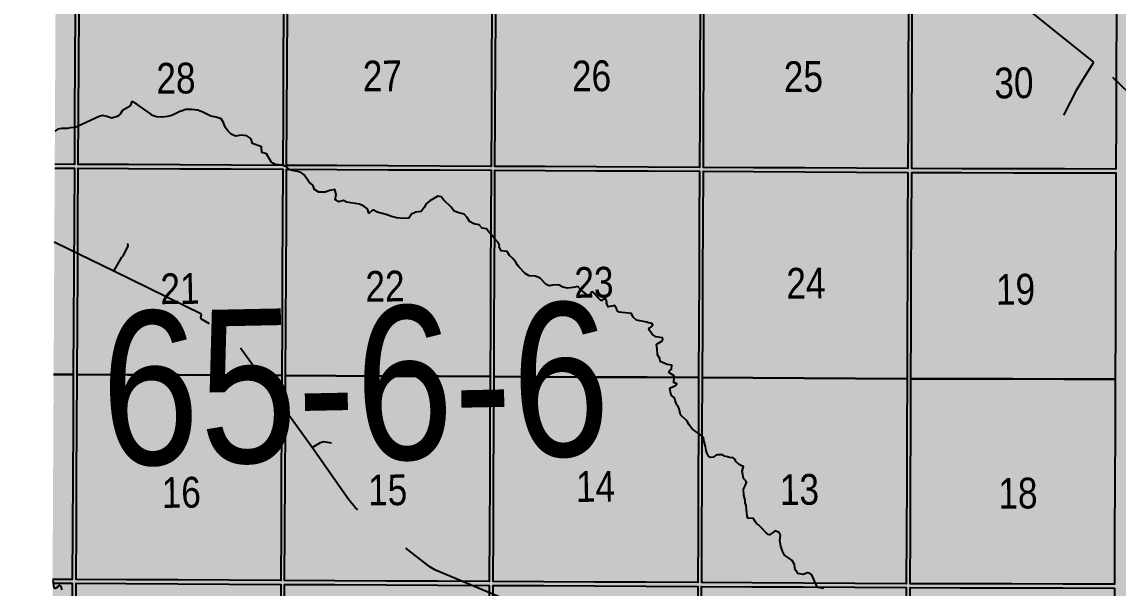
# Model space of a CAD drawing. Extents: x 405326 to 424052, y 6044755 to 6062236.
# Drawn here: x 416064.5 to 416348.8, y 6050260.4 to 6050407.2 of the extents above; entities that cross this region are included whole.
import ezdxf

# ---------------------------------------------------------------- set-up
doc = ezdxf.new("R2010")
doc.units = 0
doc.header["$LTSCALE"] = 5
doc.linetypes.add('DASHED2', pattern=[9.525, 6.35, -3.175])
for name, color, linetype in [('Quarters', 8, 'Continuous'), ('RoadSeg', 57, 'DASHED2'), ('T-WATER', 160, 'Continuous')]:
    doc.layers.add(name, color=color, linetype=linetype)
doc.layers.add('ROUTE-MAP-BACKGROUND-H', color=7, linetype='Continuous', true_color=0xf0ebff)
doc.styles.add('120', font='ARIALN.TTF', dxfattribs={"height": 13})

msp = doc.modelspace()

# ---------------------------------------------------------------- hatches: boundary and pattern name
at = {"layer": 'ROUTE-MAP-BACKGROUND-H'}
h = msp.add_hatch(color=256, dxfattribs=at)
h.dxf.hatch_style = 1
h.paths.add_polyline_path([(417500.313, 6050470.993), (417499.828, 6050583.719), (417489.556, 6051448.866), (416064.545, 6051448.577), (416073.609, 6050477.938), (416071.924, 6050150.968), (416104.424, 6050150.804), (416615.018, 6050150.686), (416614.752, 6050098.449), (417501.84, 6050099.469), (417600.187, 6050099.469), (417600.187, 6050157.259), (417501.84, 6050157.777)])

# ---------------------------------------------------------------- linework, layer by layer
at = {"layer": 'Quarters', "flags": 128}
for points in [[(416073.329, 6050423.469), (416078.421, 6050423.445), (416078.353, 6050410.07), (416078.285, 6050396.695), (416078.217, 6050383.32), (416078.15, 6050370.28), (416073.055, 6050370.304)], [(416073.049, 6050369.301), (416078.145, 6050369.276), (416078.077, 6050355.901), (416078.009, 6050342.526), (416077.941, 6050329.151), (416077.873, 6050315.776), (416072.774, 6050315.801)], [(416072.774, 6050315.801), (416077.873, 6050315.776), (416077.805, 6050302.401), (416077.737, 6050289.026), (416077.668, 6050275.651), (416077.602, 6050262.611), (416072.5, 6050262.636)], [(416072.494, 6050261.633), (416077.597, 6050261.608), (416077.529, 6050248.233), (416077.461, 6050234.858), (416077.393, 6050221.483), (416077.324, 6050208.108), (416072.219, 6050208.133)]]:
    msp.add_lwpolyline(points, dxfattribs=at)
for points in [[(416132.253, 6050383.06), (416132.191, 6050370.018), (416118.848, 6050370.083), (416105.505, 6050370.147), (416092.162, 6050370.212), (416079.154, 6050370.275), (416079.22, 6050383.315), (416079.288, 6050396.69), (416079.356, 6050410.065), (416079.424, 6050423.44), (416092.428, 6050423.378), (416105.767, 6050423.315), (416119.106, 6050423.251), (416132.444, 6050423.187), (416132.38, 6050409.811), (416132.317, 6050396.436)], [(416186.284, 6050382.8), (416186.226, 6050369.758), (416172.885, 6050369.822), (416159.543, 6050369.886), (416146.202, 6050369.951), (416133.194, 6050370.014), (416133.256, 6050383.055), (416133.32, 6050396.431), (416133.384, 6050409.807), (416133.447, 6050423.182), (416146.45, 6050423.121), (416159.787, 6050423.057), (416173.123, 6050422.994), (416186.46, 6050422.93), (416186.401, 6050409.553), (416186.343, 6050396.177)], [(416240.314, 6050382.54), (416240.262, 6050369.497), (416226.92, 6050369.561), (416213.578, 6050369.626), (416200.237, 6050369.69), (416187.23, 6050369.753), (416187.287, 6050382.795), (416187.346, 6050396.172), (416187.405, 6050409.549), (416187.464, 6050422.925), (416200.466, 6050422.863), (416213.803, 6050422.8), (416227.139, 6050422.736), (416240.476, 6050422.673), (416240.422, 6050409.295), (416240.368, 6050395.918)], [(416294.343, 6050382.217), (416294.295, 6050369.176), (416280.954, 6050369.255), (416267.612, 6050369.335), (416254.272, 6050369.414), (416241.265, 6050369.491), (416241.317, 6050382.534), (416241.371, 6050395.911), (416241.425, 6050409.289), (416241.479, 6050422.667), (416254.482, 6050422.587), (416267.818, 6050422.505), (416281.154, 6050422.423), (416294.491, 6050422.341), (416294.441, 6050408.966), (416294.392, 6050395.592)], [(416348.295, 6050382.084), (416348.251, 6050369.044), (416334.929, 6050369.077), (416321.607, 6050369.109), (416308.285, 6050369.142), (416295.298, 6050369.174), (416295.346, 6050382.214), (416295.395, 6050395.589), (416295.445, 6050408.964), (416295.494, 6050422.339), (416308.477, 6050422.307), (416321.795, 6050422.275), (416335.112, 6050422.243), (416348.43, 6050422.21), (416348.385, 6050408.835), (416348.34, 6050395.46)], [(416131.995, 6050328.888), (416131.932, 6050315.512), (416118.584, 6050315.577), (416105.237, 6050315.642), (416091.889, 6050315.708), (416078.876, 6050315.771), (416078.944, 6050329.146), (416079.012, 6050342.521), (416079.08, 6050355.897), (416079.149, 6050369.272), (416092.157, 6050369.209), (416105.5, 6050369.144), (416118.843, 6050369.08), (416132.186, 6050369.015), (416132.123, 6050355.639), (416132.059, 6050342.264)], [(416186.045, 6050328.624), (416185.987, 6050315.247), (416172.64, 6050315.313), (416159.293, 6050315.378), (416145.947, 6050315.443), (416132.935, 6050315.507), (416132.998, 6050328.883), (416133.062, 6050342.259), (416133.126, 6050355.635), (416133.19, 6050369.01), (416146.197, 6050368.948), (416159.539, 6050368.883), (416172.88, 6050368.819), (416186.222, 6050368.754), (416186.163, 6050355.378), (416186.104, 6050342.001)], [(416240.095, 6050328.361), (416240.041, 6050314.983), (416226.695, 6050315.048), (416213.348, 6050315.114), (416200.002, 6050315.179), (416186.99, 6050315.243), (416187.049, 6050328.619), (416187.108, 6050341.996), (416187.166, 6050355.373), (416187.225, 6050368.75), (416200.232, 6050368.687), (416213.574, 6050368.622), (416226.916, 6050368.558), (416240.257, 6050368.494), (416240.203, 6050355.116), (416240.149, 6050341.738)], [(416294.143, 6050328.049), (416294.094, 6050314.674), (416280.748, 6050314.75), (416267.402, 6050314.827), (416254.056, 6050314.903), (416241.045, 6050314.977), (416241.099, 6050328.355), (416241.153, 6050341.732), (416241.207, 6050355.11), (416241.261, 6050368.488), (416254.267, 6050368.41), (416267.609, 6050368.331), (416280.95, 6050368.252), (416294.291, 6050368.173), (416294.242, 6050354.798), (416294.192, 6050341.424)], [(416348.113, 6050327.915), (416348.068, 6050314.54), (416334.741, 6050314.573), (416321.415, 6050314.606), (416308.089, 6050314.639), (416295.097, 6050314.672), (416295.146, 6050328.046), (416295.196, 6050341.421), (416295.245, 6050354.796), (416295.294, 6050368.171), (416308.282, 6050368.139), (416321.604, 6050368.106), (416334.926, 6050368.073), (416348.248, 6050368.041), (416348.203, 6050354.665), (416348.158, 6050341.29)], [(416131.74, 6050275.384), (416131.678, 6050262.343), (416118.326, 6050262.409), (416104.974, 6050262.475), (416091.623, 6050262.541), (416078.605, 6050262.606), (416078.672, 6050275.646), (416078.74, 6050289.021), (416078.808, 6050302.396), (416078.876, 6050315.771), (416091.889, 6050315.708), (416105.237, 6050315.642), (416118.584, 6050315.577), (416131.932, 6050315.512), (416131.868, 6050302.136), (416131.804, 6050288.76)], [(416185.81, 6050275.117), (416185.753, 6050262.075), (416172.401, 6050262.141), (416159.05, 6050262.207), (416145.699, 6050262.273), (416132.682, 6050262.338), (416132.744, 6050275.379), (416132.807, 6050288.755), (416132.871, 6050302.131), (416132.935, 6050315.507), (416145.947, 6050315.443), (416159.293, 6050315.378), (416172.64, 6050315.313), (416185.987, 6050315.247), (416185.928, 6050301.871), (416185.869, 6050288.494)], [(416239.879, 6050274.85), (416239.827, 6050261.807), (416226.476, 6050261.873), (416213.124, 6050261.939), (416199.773, 6050262.006), (416186.756, 6050262.07), (416186.813, 6050275.112), (416186.872, 6050288.489), (416186.931, 6050301.866), (416186.99, 6050315.243), (416200.002, 6050315.179), (416213.348, 6050315.114), (416226.695, 6050315.048), (416240.041, 6050314.983), (416239.987, 6050301.605), (416239.933, 6050288.228)], [(416293.947, 6050274.55), (416293.899, 6050261.509), (416280.548, 6050261.583), (416267.197, 6050261.656), (416253.847, 6050261.73), (416240.83, 6050261.802), (416240.883, 6050274.845), (416240.937, 6050288.222), (416240.991, 6050301.6), (416241.045, 6050314.977), (416254.056, 6050314.903), (416267.402, 6050314.827), (416280.748, 6050314.75), (416294.094, 6050314.674), (416294.045, 6050301.299), (416293.996, 6050287.925)], [(416347.933, 6050274.414), (416347.889, 6050261.373), (416334.559, 6050261.407), (416321.228, 6050261.441), (416307.898, 6050261.474), (416294.902, 6050261.507), (416294.95, 6050274.547), (416294.999, 6050287.922), (416295.048, 6050301.297), (416295.097, 6050314.672), (416308.089, 6050314.639), (416321.415, 6050314.606), (416334.741, 6050314.573), (416348.068, 6050314.54), (416348.023, 6050301.164), (416347.978, 6050287.789)], [(416131.483, 6050221.212), (416131.419, 6050207.836), (416118.062, 6050207.903), (416104.706, 6050207.97), (416091.35, 6050208.037), (416078.328, 6050208.103), (416078.396, 6050221.478), (416078.464, 6050234.853), (416078.532, 6050248.228), (416078.6, 6050261.603), (416091.618, 6050261.538), (416104.97, 6050261.472), (416118.322, 6050261.406), (416131.674, 6050261.34), (416131.61, 6050247.964), (416131.546, 6050234.588)], [(416185.572, 6050220.942), (416185.513, 6050207.565), (416172.157, 6050207.632), (416158.8, 6050207.699), (416145.444, 6050207.766), (416132.422, 6050207.831), (416132.486, 6050221.207), (416132.549, 6050234.583), (416132.613, 6050247.959), (416132.677, 6050261.335), (416145.694, 6050261.27), (416159.045, 6050261.204), (416172.397, 6050261.138), (416185.748, 6050261.072), (416185.689, 6050247.695), (416185.631, 6050234.318)], [(416239.661, 6050220.671), (416239.607, 6050207.293), (416226.25, 6050207.361), (416212.894, 6050207.428), (416199.538, 6050207.495), (416186.516, 6050207.56), (416186.575, 6050220.937), (416186.634, 6050234.313), (416186.693, 6050247.69), (416186.752, 6050261.067), (416199.768, 6050261.002), (416213.12, 6050260.936), (416226.471, 6050260.87), (416239.823, 6050260.804), (416239.769, 6050247.426), (416239.715, 6050234.049)], [(416293.748, 6050220.382), (416293.699, 6050207.007), (416280.343, 6050207.078), (416266.987, 6050207.149), (416253.631, 6050207.219), (416240.61, 6050207.288), (416240.664, 6050220.666), (416240.718, 6050234.043), (416240.772, 6050247.421), (416240.826, 6050260.798), (416253.842, 6050260.727), (416267.193, 6050260.653), (416280.544, 6050260.58), (416293.895, 6050260.506), (416293.846, 6050247.131), (416293.797, 6050233.757)], [(416347.75, 6050220.244), (416347.705, 6050206.869), (416334.371, 6050206.903), (416321.037, 6050206.937), (416307.702, 6050206.971), (416294.702, 6050207.005), (416294.751, 6050220.379), (416294.8, 6050233.754), (416294.849, 6050247.129), (416294.898, 6050260.504), (416307.894, 6050260.471), (416321.225, 6050260.437), (416334.555, 6050260.404), (416347.885, 6050260.37), (416347.84, 6050246.994), (416347.795, 6050233.619)]]:
    msp.add_lwpolyline(points, close=True, dxfattribs=at)
at = {"layer": 'RoadSeg'}
msp.add_line((416111.132, 6050331.385), (416088.372, 6050342.576), dxfattribs=at)
at = {"layer": 'RoadSeg', "flags": 128}
for points in [[(416342.535, 6050396.798), (416307.809, 6050424.7), (416305.275, 6050426.542), (416302.619, 6050427.816), (416300.212, 6050428.363), (416294.047, 6050428.864), (416287.4, 6050428.589), (416272.192, 6050427.3), (416268.3, 6050427.251), (416264.023, 6050428.157), (416243.006, 6050434.03), (416237.957, 6050435.286), (416234.554, 6050435.745), (416218.389, 6050437.164), (416217.554, 6050437.312), (416214.204, 6050438.438), (416213.084, 6050439.479), (416211.099, 6050442.065), (416209.973, 6050444.935), (416202.906, 6050475.29)], [(416334.746, 6050382.993), (416338.228, 6050389.754), (416339.734, 6050392.414), (416342.535, 6050396.798)], [(416446.248, 6050372.397), (416444.805, 6050371.402), (416444.122, 6050370.655), (416440.779, 6050365.228), (416438.834, 6050362.825), (416437.788, 6050361.937), (416432.153, 6050357.858), (416423.494, 6050352.085), (416412.187, 6050344.126), (416411.464, 6050343.712), (416410.139, 6050343.45), (416408.905, 6050343.59), (416407.663, 6050344.129), (416405.769, 6050345.553), (416385.398, 6050361.718), (416381.673, 6050364.832), (416374.237, 6050370.329), (416355.928, 6050384.942), (416353.794, 6050386.726), (416347.308, 6050392.941), (416342.535, 6050396.798)], [(416088.372, 6050342.576), (416073.213, 6050349.904), (416072.95, 6050350.055)], [(416088.372, 6050342.576), (416090.491, 6050346.181), (416090.72, 6050346.352), (416092.06, 6050349.042), (416091.979, 6050349.738)], [(416113.214, 6050328.934), (416111.126, 6050330.121), (416110.951, 6050330.516), (416111.132, 6050331.385)], [(416139.78, 6050296.8), (416118.045, 6050327.041), (416116.244, 6050328.799), (416115.434, 6050329.348), (416111.132, 6050331.385)], [(416139.78, 6050296.8), (416141.948, 6050298.11), (416142.74, 6050298.393), (416144.81, 6050298.038)], [(416220.56, 6050227.765), (416220.707, 6050242.672), (416220.607, 6050244.233), (416220.022, 6050245.185), (416219.482, 6050245.54), (416218.11, 6050245.91), (416211.198, 6050248.69), (416209.356, 6050249.283), (416171.827, 6050265.049), (416170.347, 6050265.849), (416153.125, 6050279.42), (416151.091, 6050281.173), (416149.317, 6050283.264), (416139.78, 6050296.8)]]:
    msp.add_lwpolyline(points, dxfattribs=at)
at = {"layer": 'T-WATER', "flags": 128}
for points in [[(416094.334, 6050385.932), (416093.937, 6050386.119), (416093.071, 6050386.553), (416092.655, 6050385.445), (416092.475, 6050385.25), (416090.668, 6050384.204), (416090.044, 6050383.275), (416089.698, 6050382.931), (416089.237, 6050382.649), (416087.889, 6050382.216), (416086.594, 6050382.688), (416085.408, 6050382.917), (416084.549, 6050382.695), (416079.169, 6050380.152), (416078.995, 6050380.07), (416078.317, 6050379.817), (416078.164, 6050379.811), (416077.101, 6050379.767), (416076.33, 6050379.607), (416074.8, 6050379.58), (416073.815, 6050379.436), (416073.63, 6050379.206), (416073.099, 6050378.925)], [(416188.416, 6050349.314), (416188.013, 6050350.001), (416187.112, 6050351.02), (416186.114, 6050352.149), (416185.683, 6050352.636), (416184.984, 6050353.585), (416183.88, 6050353.714), (416183.159, 6050354.62), (416181.754, 6050354.888), (416180.66, 6050355.464), (416180.052, 6050356.505), (416179.242, 6050357.36), (416177.89, 6050357.682), (416176.672, 6050358.16), (416175.792, 6050359.27), (416173.982, 6050360.963), (416173.247, 6050361.874), (416172.388, 6050362.029), (416170.344, 6050360.789), (416169.423, 6050360.072), (416168.837, 6050359.07), (416168.063, 6050358.063), (416166.673, 6050357.848), (416165.556, 6050357.333), (416164.927, 6050356.304), (416163.39, 6050356.255), (416161.804, 6050356.369), (416160.348, 6050356.721), (416159.449, 6050357.065), (416159.229, 6050357.149), (416156.645, 6050357.905), (416155.694, 6050358.418), (416155.475, 6050358.413), (416154.631, 6050357.597), (416154.552, 6050357.594), (416154.13, 6050358.702), (416153.247, 6050359.467), (416152.082, 6050359.961), (416148.688, 6050360.473), (416147.942, 6050360.924), (416146.691, 6050360.543), (416145.749, 6050361.096), (416146.039, 6050362.477), (416145.721, 6050363.783), (416144.413, 6050363.476), (416143.182, 6050363.065), (416141.52, 6050363.097), (416140.459, 6050363.722), (416139.951, 6050364.838), (416139.081, 6050365.622), (416137.752, 6050367.595), (416136.776, 6050368.287), (416133.951, 6050368.847), (416133.862, 6050368.934), (416133.762, 6050369.031), (416133.121, 6050369.656), (416131.934, 6050370.043), (416131.867, 6050370.065), (416130.298, 6050370.203), (416129.598, 6050370.562), (416129.191, 6050370.895), (416127.984, 6050373.021), (416126.782, 6050373.387), (416126.668, 6050374.816), (416124.353, 6050375.686), (416123.977, 6050376.852), (416123.671, 6050377.179), (416122.909, 6050377.658), (416121.379, 6050377.833), (416119.963, 6050377.62), (416118.79, 6050378.106), (416117.961, 6050378.953), (416117.254, 6050379.914), (416116.858, 6050381.137), (416116.176, 6050382.122), (416114.917, 6050382.554), (416113.501, 6050382.816), (416111.285, 6050383.892), (416110.038, 6050384.306), (416108.552, 6050384.478), (416107.162, 6050384.479), (416107.034, 6050384.48), (416105.814, 6050384.11), (416105.538, 6050383.98), (416103.615, 6050383.073), (416102.4, 6050382.686), (416100.945, 6050382.51), (416099.42, 6050382.592), (416098.137, 6050383.013), (416097.854, 6050383.353), (416094.334, 6050385.932)], [(416240.948, 6050299.735), (416240.182, 6050300.378), (416239.948, 6050300.529), (416239.166, 6050301.035), (416238.26, 6050301.792), (416237.543, 6050302.732), (416237.07, 6050303.571), (416236.934, 6050303.811), (416235.323, 6050305.302), (416235.002, 6050306.856), (416234.653, 6050307.659), (416234.364, 6050307.883), (416233.915, 6050309.062), (416233.782, 6050309.752), (416232.978, 6050310.364), (416232.717, 6050311.174), (416232.59, 6050312.205), (416234.022, 6050312.9), (416234.426, 6050313.332), (416233.836, 6050313.591), (416233.629, 6050313.595), (416233.655, 6050315.038), (416233.662, 6050315.445), (416232.341, 6050316.32), (416232.558, 6050316.8), (416232.992, 6050317.177), (416233.08, 6050318.231), (416231.871, 6050318.392), (416230.024, 6050319.138), (416230, 6050319.888), (416229.407, 6050320.912), (416229.321, 6050322.446), (416229.111, 6050323.584), (416229.252, 6050323.729), (416230.33, 6050324.311), (416230.471, 6050324.345), (416230.741, 6050324.83), (416230.633, 6050325.281), (416228.96, 6050325.553), (416227.951, 6050326.198), (416227.336, 6050327.208), (416227.146, 6050327.781), (416227.723, 6050328.1), (416228.164, 6050328.607), (416227.887, 6050329.02), (416226.765, 6050329.253), (416226.648, 6050329.349), (416223.889, 6050329.82), (416223.022, 6050330.61), (416222.597, 6050331.559), (416219.407, 6050331.935), (416218.873, 6050332.198), (416218.719, 6050332.899), (416218.249, 6050333.665), (416217.983, 6050333.558), (416216.598, 6050333.363), (416216.182, 6050334.325), (416216.198, 6050334.584), (416215.79, 6050335.631), (416215.652, 6050335.606), (416214.911, 6050334.935), (416214.688, 6050334.939), (416213.858, 6050335.771), (416213.403, 6050336.39), (416213.168, 6050336.709), (416212.498, 6050337.236), (416212.164, 6050337.096), (416211.874, 6050336.479), (416211.344, 6050336.281), (416209.512, 6050337.726), (416208.752, 6050338.619), (416207.517, 6050338.314), (416206.069, 6050338.192), (416204.795, 6050338.449), (416203.721, 6050339.009), (416202.185, 6050338.925), (416201.262, 6050338.792), (416200.538, 6050339.089), (416198.943, 6050340.767), (416197.723, 6050341.252), (416196.102, 6050341.352), (416195.059, 6050341.981), (416193.413, 6050343.681), (416193.081, 6050344.166), (416192.593, 6050344.926), (416191.865, 6050345.845), (416190.965, 6050346.632), (416190.35, 6050347.663), (416188.837, 6050347.854), (416188.278, 6050348.886), (416188.416, 6050349.314)], [(416272.496, 6050260.279), (416271.059, 6050260.521), (416270.809, 6050260.657), (416270.798, 6050260.663), (416270.33, 6050261.663), (416269.874, 6050262.639), (416269.428, 6050263.837), (416268.833, 6050264.228), (416268.311, 6050264.295), (416267.171, 6050263.878), (416267.119, 6050263.859), (416265.806, 6050264.128), (416265.552, 6050264.478), (416265.116, 6050265.079), (416264.893, 6050266.49), (416264.311, 6050267.553), (416263.377, 6050268.192), (416262.332, 6050268.907), (416261.755, 6050269.979), (416261.325, 6050271.203), (416261.081, 6050272.605), (416261.283, 6050274.104), (416260.914, 6050274.82), (416259.878, 6050275.179), (416259.222, 6050274.695), (416258.383, 6050274.221), (416258.115, 6050274.306), (416257.428, 6050274.757), (416256.298, 6050276.073), (416255.583, 6050276.809), (416255.08, 6050277.164), (416254.695, 6050277.62), (416254.3, 6050278.394), (416252.807, 6050278.503), (416252.588, 6050279.098), (416252.495, 6050280.655), (416252.329, 6050281.81), (416252.116, 6050282.507), (416252.082, 6050283.214), (416251.734, 6050284.488), (416251.64, 6050286.005), (416252.195, 6050287.029), (416252.49, 6050287.807), (416252.265, 6050288.182), (416252.227, 6050288.246), (416251.636, 6050288.818), (416251.358, 6050290.665), (416251.708, 6050291.872), (416251.197, 6050292.118), (416250.566, 6050292.422), (416249.709, 6050293.217), (416249.504, 6050293.72), (416248.97, 6050294.139), (416248.081, 6050294.279), (416247.493, 6050294.372), (416246.77, 6050294.63), (416246.355, 6050294.941), (416244.904, 6050294.952), (416244.585, 6050294.88), (416243.825, 6050294.364), (416243.127, 6050294.252), (416242.637, 6050294.603), (416242.138, 6050295.422), (416242.022, 6050296.023), (416241.814, 6050297.104), (416241.478, 6050298.38), (416241.326, 6050299.418), (416240.948, 6050299.735)], [(416075.023, 6050259.933), (416074.698, 6050260.778), (416074.621, 6050260.909), (416074.251, 6050261.155), (416073.692, 6050260.69), (416073.729, 6050260.501), (416073.159, 6050260.251), (416072.87, 6050260.444), (416072.736, 6050261.655), (416072.712, 6050261.87), (416072.498, 6050262.249)]]:
    msp.add_lwpolyline(points, dxfattribs=at)

# ---------------------------------------------------------------- texts
at = {"layer": 'RoadSeg', "style": '120'}
for s, height, rotation, p in [('28', 7.967, 0.67212, (416099.451, 6050388.586)), ('27', 7.967, 0.67212, (416153.005, 6050389.173)), ('26', 7.967, 0.67212, (416207.231, 6050389.182)), ('25', 7.967, 0.67212, (416262.18, 6050389.01)), ('30', 7.967, 0.67212, (416316.774, 6050387.377)), ('21', 7.967, 0.67212, (416100.496, 6050333.999)), ('22', 7.967, 0.67212, (416153.669, 6050334.623)), ('23', 7.967, 0.67212, (416207.86, 6050335.635)), ('24', 7.967, 0.67212, (416262.831, 6050335.421)), ('19', 7.967, 0.67212, (416317.2, 6050333.828)), ('65-6-6', 39.8351, 1.17937, (416085.486, 6050292.117)), ('14', 7.967, 0.67212, (416208.262, 6050282.705)), ('16', 7.967, 0.67212, (416100.838, 6050281.155)), ('15', 7.967, 0.67212, (416154.368, 6050281.783)), ('13', 7.967, 0.67212, (416261.151, 6050281.906)), ('18', 7.967, 0.67212, (416317.821, 6050280.942))]:
    msp.add_text(s, height=height, rotation=rotation, dxfattribs=at).set_placement(p)

doc.saveas('drawing.dxf')
